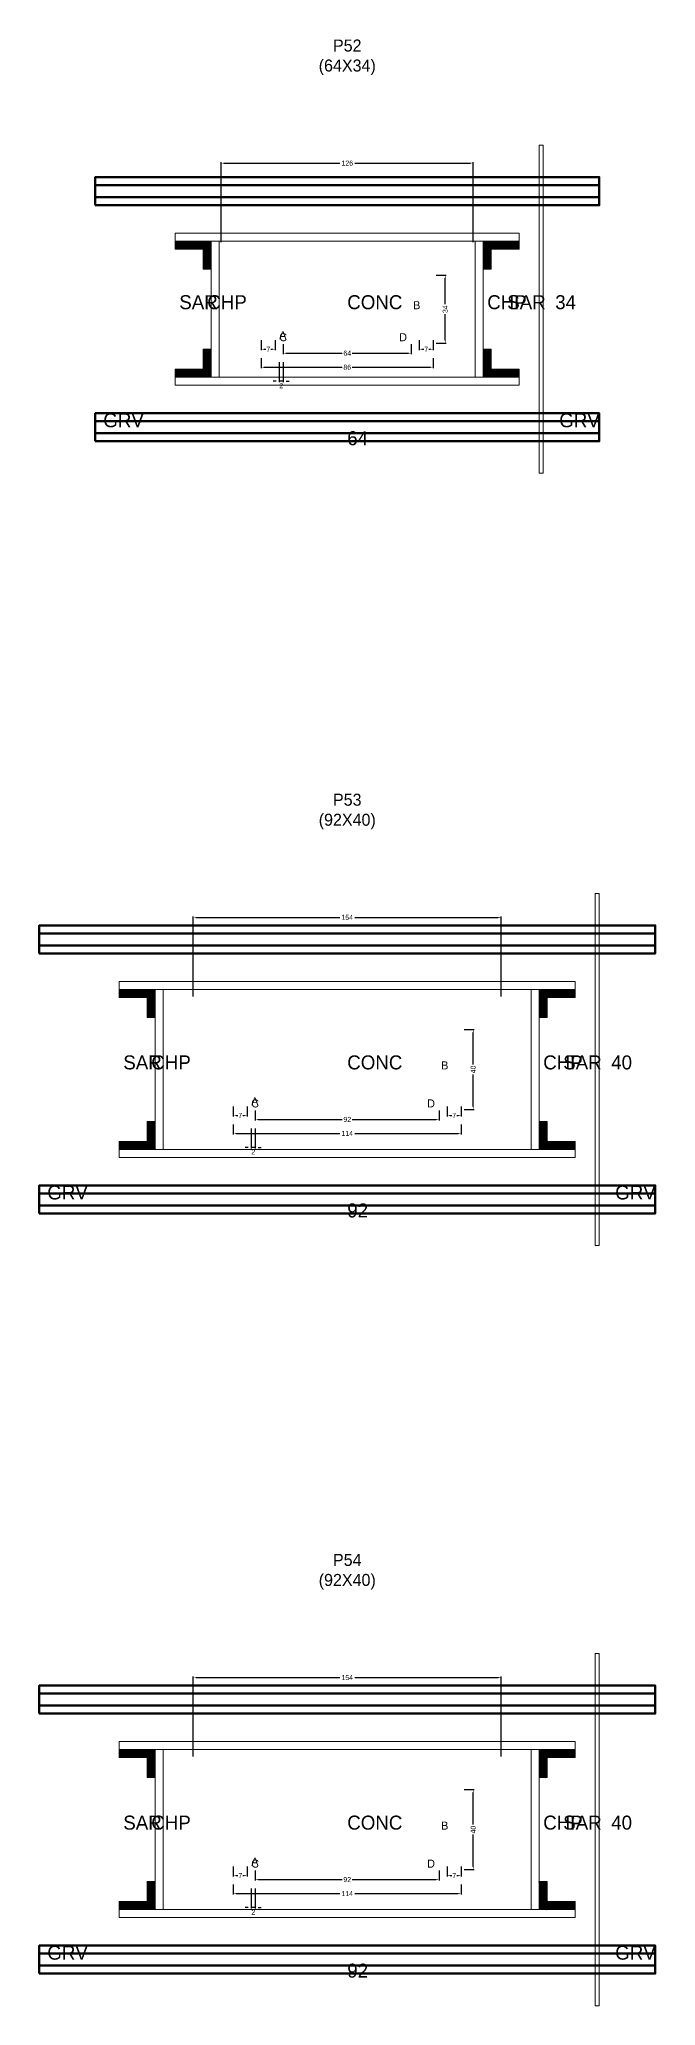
# Model space of a CAD drawing. Header units: centimetres. Extents: x -8500 to 4093, y -4566 to 295.
# Drawn here: x -154 to 154, y -4128 to -3145 of the extents above; entities that cross this region are included whole.
import ezdxf

# ---------------------------------------------------------------- set-up
doc = ezdxf.new("R2010")
doc.units = ezdxf.units.CM
for name, color, linetype in [('COTA', 241, 'Continuous'), ('GRAVATA', 224, 'Continuous'), ('Hachura', 251, 'Continuous'), ('NOMENCLATURA', 7, 'Continuous'), ('SARRAFO', 251, 'Continuous'), ('Texto Seção', 7, 'Continuous')]:
    doc.layers.add(name, color=color, linetype=linetype)
doc.dimstyles.new('cotax2', dxfattribs={"dimtxt": 2.5, "dimasz": 1.5, "dimexe": 0.5, "dimexo": 0.5, "dimgap": 0.5, "dimtad": 1, "dimcen": 2.5, "dimazin": 3, "dimtfac": 1, "dimtmove": 0, "dimatfit": 3})

# ---------------------------------------------------------------- blocks, each defined once
blk = doc.blocks.new('_CLOSEDFILLED')
at = {"color": 0, "linetype": 'BYBLOCK'}
blk.add_solid([(-1, 0.16), (0, 0), (-1, -0.16)], dxfattribs=at)
blk = doc.blocks.new('*D248')
for p, q in [((-43, -3304.5), (-43, -3309.5)), ((-41.5, -3309), (-2.5, -3309)), ((2.5, -3309), (41.5, -3309)), ((43, -3304.5), (43, -3309.5))]:
    blk.add_line(p, q)
at = {"layer": 'Defpoints'}
for p in [(-43, -3304), (-43, -3309), (43, -3304)]:
    blk.add_point(p, dxfattribs=at)
at = {"layer": 'COTA', "xscale": 1.5, "yscale": 1.5, "rotation": 180}
blk.add_blockref('_CLOSEDFILLED', (-43, -3309), dxfattribs=at)
at = {"layer": 'COTA', "xscale": 1.5, "yscale": 1.5}
blk.add_blockref('_CLOSEDFILLED', (43, -3309), dxfattribs=at)
at = {"layer": 'COTA', "insert": (0, -3309), "char_height": 2.5, "attachment_point": 5}
blk.add_mtext('86', dxfattribs=at)
blk = doc.blocks.new('*D249')
for p, q in [((-32, -3297.5), (-32, -3302.5)), ((-30.5, -3302), (-2.5, -3302)), ((2.5, -3302), (30.5, -3302)), ((32, -3297.5), (32, -3302.5))]:
    blk.add_line(p, q)
at = {"layer": 'Defpoints'}
for p in [(-32, -3297), (-32, -3302), (32, -3297)]:
    blk.add_point(p, dxfattribs=at)
at = {"layer": 'COTA', "xscale": 1.5, "yscale": 1.5, "rotation": 180}
blk.add_blockref('_CLOSEDFILLED', (-32, -3302), dxfattribs=at)
at = {"layer": 'COTA', "xscale": 1.5, "yscale": 1.5}
blk.add_blockref('_CLOSEDFILLED', (32, -3302), dxfattribs=at)
at = {"layer": 'COTA', "insert": (0, -3302), "char_height": 2.5, "attachment_point": 5}
blk.add_mtext('64', dxfattribs=at)
blk = doc.blocks.new('*D250')
for p, q in [((44.5, -3263), (49.5, -3263)), ((49, -3277.5), (49, -3264.5)), ((49, -3295.5), (49, -3282.5)), ((44.5, -3297), (49.5, -3297))]:
    blk.add_line(p, q)
at = {"layer": 'Defpoints'}
for p in [(44, -3263), (44, -3297), (49, -3297)]:
    blk.add_point(p, dxfattribs=at)
at = {"layer": 'COTA', "xscale": 1.5, "yscale": 1.5}
for p, rotation in [((49, -3263), 90), ((49, -3297), 270)]:
    blk.add_blockref('_CLOSEDFILLED', p, dxfattribs=dict(at, rotation=rotation))
at = {"layer": 'COTA', "insert": (49, -3280), "char_height": 2.5, "attachment_point": 5, "rotation": 90}
blk.add_mtext('34', dxfattribs=at)
blk = doc.blocks.new('*D251')
for p, q in [((-43, -3295.5), (-43, -3300.5)), ((-41.5, -3300), (-40.75, -3300)), ((-38.25, -3300), (-37.5, -3300)), ((-36, -3295.5), (-36, -3300.5))]:
    blk.add_line(p, q)
at = {"layer": 'Defpoints'}
for p in [(-43, -3295), (-43, -3300), (-36, -3295)]:
    blk.add_point(p, dxfattribs=at)
at = {"layer": 'COTA', "xscale": 1.5, "yscale": 1.5, "rotation": 180}
blk.add_blockref('_CLOSEDFILLED', (-43, -3300), dxfattribs=at)
at = {"layer": 'COTA', "xscale": 1.5, "yscale": 1.5}
blk.add_blockref('_CLOSEDFILLED', (-36, -3300), dxfattribs=at)
at = {"layer": 'COTA', "insert": (-39.5, -3300), "char_height": 2.5, "attachment_point": 5}
blk.add_mtext('7', dxfattribs=at)
blk = doc.blocks.new('*D252')
for p, q in [((36, -3295.5), (36, -3300.5)), ((37.5, -3300), (38.25, -3300)), ((40.75, -3300), (41.5, -3300)), ((43, -3295.5), (43, -3300.5))]:
    blk.add_line(p, q)
at = {"layer": 'Defpoints'}
for p in [(36, -3295), (36, -3300), (43, -3295)]:
    blk.add_point(p, dxfattribs=at)
at = {"layer": 'COTA', "xscale": 1.5, "yscale": 1.5, "rotation": 180}
blk.add_blockref('_CLOSEDFILLED', (36, -3300), dxfattribs=at)
at = {"layer": 'COTA', "xscale": 1.5, "yscale": 1.5}
blk.add_blockref('_CLOSEDFILLED', (43, -3300), dxfattribs=at)
at = {"layer": 'COTA', "insert": (39.5, -3300), "char_height": 2.5, "attachment_point": 5}
blk.add_mtext('7', dxfattribs=at)
blk = doc.blocks.new('*D253')
for p, q in [((-63, -3246.5), (-63, -3206.5)), ((-61.5, -3207), (-3.75, -3207)), ((3.75, -3207), (61.5, -3207)), ((63, -3246.5), (63, -3206.5))]:
    blk.add_line(p, q)
at = {"layer": 'Defpoints'}
for p in [(-63, -3207), (-63, -3247), (63, -3247)]:
    blk.add_point(p, dxfattribs=at)
at = {"layer": 'COTA', "xscale": 1.5, "yscale": 1.5, "rotation": 180}
blk.add_blockref('_CLOSEDFILLED', (-63, -3207), dxfattribs=at)
at = {"layer": 'COTA', "xscale": 1.5, "yscale": 1.5}
blk.add_blockref('_CLOSEDFILLED', (63, -3207), dxfattribs=at)
at = {"layer": 'COTA', "insert": (0, -3207), "char_height": 2.5, "attachment_point": 5}
blk.add_mtext('126', dxfattribs=at)
blk = doc.blocks.new('*D274')
for p, q in [((-57, -3687.5), (-57, -3692.5)), ((-55.5, -3692), (-3.75, -3692)), ((3.75, -3692), (55.5, -3692)), ((57, -3687.5), (57, -3692.5))]:
    blk.add_line(p, q)
at = {"layer": 'Defpoints'}
for p in [(-57, -3687), (-57, -3692), (57, -3687)]:
    blk.add_point(p, dxfattribs=at)
at = {"layer": 'COTA', "xscale": 1.5, "yscale": 1.5, "rotation": 180}
blk.add_blockref('_CLOSEDFILLED', (-57, -3692), dxfattribs=at)
at = {"layer": 'COTA', "xscale": 1.5, "yscale": 1.5}
blk.add_blockref('_CLOSEDFILLED', (57, -3692), dxfattribs=at)
at = {"layer": 'COTA', "insert": (0, -3692), "char_height": 2.5, "attachment_point": 5}
blk.add_mtext('114', dxfattribs=at)
blk = doc.blocks.new('*D275')
for p, q in [((-46, -3680.5), (-46, -3685.5)), ((-44.5, -3685), (-2.5, -3685)), ((2.5, -3685), (44.5, -3685)), ((46, -3680.5), (46, -3685.5))]:
    blk.add_line(p, q)
at = {"layer": 'Defpoints'}
for p in [(-46, -3680), (-46, -3685), (46, -3680)]:
    blk.add_point(p, dxfattribs=at)
at = {"layer": 'COTA', "xscale": 1.5, "yscale": 1.5, "rotation": 180}
blk.add_blockref('_CLOSEDFILLED', (-46, -3685), dxfattribs=at)
at = {"layer": 'COTA', "xscale": 1.5, "yscale": 1.5}
blk.add_blockref('_CLOSEDFILLED', (46, -3685), dxfattribs=at)
at = {"layer": 'COTA', "insert": (0, -3685), "char_height": 2.5, "attachment_point": 5}
blk.add_mtext('92', dxfattribs=at)
blk = doc.blocks.new('*D276')
for p, q in [((58.5, -3640), (63.5, -3640)), ((63, -3657.5), (63, -3641.5)), ((63, -3678.5), (63, -3662.5)), ((58.5, -3680), (63.5, -3680))]:
    blk.add_line(p, q)
at = {"layer": 'Defpoints'}
for p in [(58, -3640), (58, -3680), (63, -3680)]:
    blk.add_point(p, dxfattribs=at)
at = {"layer": 'COTA', "xscale": 1.5, "yscale": 1.5}
for p, rotation in [((63, -3640), 90), ((63, -3680), 270)]:
    blk.add_blockref('_CLOSEDFILLED', p, dxfattribs=dict(at, rotation=rotation))
at = {"layer": 'COTA', "insert": (63, -3660), "char_height": 2.5, "attachment_point": 5, "rotation": 90}
blk.add_mtext('40', dxfattribs=at)
blk = doc.blocks.new('*D277')
for p, q in [((-57, -3678.5), (-57, -3683.5)), ((-55.5, -3683), (-54.75, -3683)), ((-52.25, -3683), (-51.5, -3683)), ((-50, -3678.5), (-50, -3683.5))]:
    blk.add_line(p, q)
at = {"layer": 'Defpoints'}
for p in [(-57, -3678), (-57, -3683), (-50, -3678)]:
    blk.add_point(p, dxfattribs=at)
at = {"layer": 'COTA', "xscale": 1.5, "yscale": 1.5, "rotation": 180}
blk.add_blockref('_CLOSEDFILLED', (-57, -3683), dxfattribs=at)
at = {"layer": 'COTA', "xscale": 1.5, "yscale": 1.5}
blk.add_blockref('_CLOSEDFILLED', (-50, -3683), dxfattribs=at)
at = {"layer": 'COTA', "insert": (-53.5, -3683), "char_height": 2.5, "attachment_point": 5}
blk.add_mtext('7', dxfattribs=at)
blk = doc.blocks.new('*D278')
for p, q in [((50, -3678.5), (50, -3683.5)), ((51.5, -3683), (52.25, -3683)), ((54.75, -3683), (55.5, -3683)), ((57, -3678.5), (57, -3683.5))]:
    blk.add_line(p, q)
at = {"layer": 'Defpoints'}
for p in [(50, -3678), (50, -3683), (57, -3678)]:
    blk.add_point(p, dxfattribs=at)
at = {"layer": 'COTA', "xscale": 1.5, "yscale": 1.5, "rotation": 180}
blk.add_blockref('_CLOSEDFILLED', (50, -3683), dxfattribs=at)
at = {"layer": 'COTA', "xscale": 1.5, "yscale": 1.5}
blk.add_blockref('_CLOSEDFILLED', (57, -3683), dxfattribs=at)
at = {"layer": 'COTA', "insert": (53.5, -3683), "char_height": 2.5, "attachment_point": 5}
blk.add_mtext('7', dxfattribs=at)
blk = doc.blocks.new('*D279')
for p, q in [((-77, -3623.5), (-77, -3583.5)), ((-75.5, -3584), (-3.75, -3584)), ((3.75, -3584), (75.5, -3584)), ((77, -3623.5), (77, -3583.5))]:
    blk.add_line(p, q)
at = {"layer": 'Defpoints'}
for p in [(-77, -3584), (-77, -3624), (77, -3624)]:
    blk.add_point(p, dxfattribs=at)
at = {"layer": 'COTA', "xscale": 1.5, "yscale": 1.5, "rotation": 180}
blk.add_blockref('_CLOSEDFILLED', (-77, -3584), dxfattribs=at)
at = {"layer": 'COTA', "xscale": 1.5, "yscale": 1.5}
blk.add_blockref('_CLOSEDFILLED', (77, -3584), dxfattribs=at)
at = {"layer": 'COTA', "insert": (0, -3584), "char_height": 2.5, "attachment_point": 5}
blk.add_mtext('154', dxfattribs=at)
blk = doc.blocks.new('*D300')
for p, q in [((-57, -4067.5), (-57, -4072.5)), ((57, -4067.5), (57, -4072.5)), ((-55.5, -4072), (-3.75, -4072)), ((3.75, -4072), (55.5, -4072))]:
    blk.add_line(p, q)
at = {"layer": 'Defpoints'}
for p in [(-57, -4067), (57, -4067), (-57, -4072)]:
    blk.add_point(p, dxfattribs=at)
at = {"layer": 'COTA', "xscale": 1.5, "yscale": 1.5, "rotation": 180}
blk.add_blockref('_CLOSEDFILLED', (-57, -4072), dxfattribs=at)
at = {"layer": 'COTA', "xscale": 1.5, "yscale": 1.5}
blk.add_blockref('_CLOSEDFILLED', (57, -4072), dxfattribs=at)
at = {"layer": 'COTA', "insert": (0, -4072), "char_height": 2.5, "attachment_point": 5}
blk.add_mtext('114', dxfattribs=at)
blk = doc.blocks.new('*D301')
for p, q in [((-46, -4060.5), (-46, -4065.5)), ((-44.5, -4065), (-2.5, -4065)), ((2.5, -4065), (44.5, -4065)), ((46, -4060.5), (46, -4065.5))]:
    blk.add_line(p, q)
at = {"layer": 'Defpoints'}
for p in [(-46, -4060), (-46, -4065), (46, -4060)]:
    blk.add_point(p, dxfattribs=at)
at = {"layer": 'COTA', "xscale": 1.5, "yscale": 1.5, "rotation": 180}
blk.add_blockref('_CLOSEDFILLED', (-46, -4065), dxfattribs=at)
at = {"layer": 'COTA', "xscale": 1.5, "yscale": 1.5}
blk.add_blockref('_CLOSEDFILLED', (46, -4065), dxfattribs=at)
at = {"layer": 'COTA', "insert": (0, -4065), "char_height": 2.5, "attachment_point": 5}
blk.add_mtext('92', dxfattribs=at)
blk = doc.blocks.new('*D302')
for p, q in [((58.5, -4020), (63.5, -4020)), ((63, -4037.5), (63, -4021.5)), ((63, -4058.5), (63, -4042.5)), ((58.5, -4060), (63.5, -4060))]:
    blk.add_line(p, q)
at = {"layer": 'Defpoints'}
for p in [(58, -4020), (58, -4060), (63, -4060)]:
    blk.add_point(p, dxfattribs=at)
at = {"layer": 'COTA', "xscale": 1.5, "yscale": 1.5}
for p, rotation in [((63, -4020), 90), ((63, -4060), 270)]:
    blk.add_blockref('_CLOSEDFILLED', p, dxfattribs=dict(at, rotation=rotation))
at = {"layer": 'COTA', "insert": (63, -4040), "char_height": 2.5, "attachment_point": 5, "rotation": 90}
blk.add_mtext('40', dxfattribs=at)
blk = doc.blocks.new('*D303')
for p, q in [((-57, -4058.5), (-57, -4063.5)), ((-50, -4058.5), (-50, -4063.5)), ((-55.5, -4063), (-54.75, -4063)), ((-52.25, -4063), (-51.5, -4063))]:
    blk.add_line(p, q)
at = {"layer": 'Defpoints'}
for p in [(-57, -4058), (-50, -4058), (-57, -4063)]:
    blk.add_point(p, dxfattribs=at)
at = {"layer": 'COTA', "xscale": 1.5, "yscale": 1.5, "rotation": 180}
blk.add_blockref('_CLOSEDFILLED', (-57, -4063), dxfattribs=at)
at = {"layer": 'COTA', "xscale": 1.5, "yscale": 1.5}
blk.add_blockref('_CLOSEDFILLED', (-50, -4063), dxfattribs=at)
at = {"layer": 'COTA', "insert": (-53.5, -4063), "char_height": 2.5, "attachment_point": 5}
blk.add_mtext('7', dxfattribs=at)
blk = doc.blocks.new('*D304')
for p, q in [((50, -4058.5), (50, -4063.5)), ((57, -4058.5), (57, -4063.5)), ((51.5, -4063), (52.25, -4063)), ((54.75, -4063), (55.5, -4063))]:
    blk.add_line(p, q)
at = {"layer": 'Defpoints'}
for p in [(50, -4058), (57, -4058), (50, -4063)]:
    blk.add_point(p, dxfattribs=at)
at = {"layer": 'COTA', "xscale": 1.5, "yscale": 1.5, "rotation": 180}
blk.add_blockref('_CLOSEDFILLED', (50, -4063), dxfattribs=at)
at = {"layer": 'COTA', "xscale": 1.5, "yscale": 1.5}
blk.add_blockref('_CLOSEDFILLED', (57, -4063), dxfattribs=at)
at = {"layer": 'COTA', "insert": (53.5, -4063), "char_height": 2.5, "attachment_point": 5}
blk.add_mtext('7', dxfattribs=at)
blk = doc.blocks.new('*D305')
for p, q in [((-77, -4003.5), (-77, -3963.5)), ((-75.5, -3964), (-3.75, -3964)), ((3.75, -3964), (75.5, -3964)), ((77, -4003.5), (77, -3963.5))]:
    blk.add_line(p, q)
at = {"layer": 'Defpoints'}
for p in [(-77, -3964), (-77, -4004), (77, -4004)]:
    blk.add_point(p, dxfattribs=at)
at = {"layer": 'COTA', "xscale": 1.5, "yscale": 1.5, "rotation": 180}
blk.add_blockref('_CLOSEDFILLED', (-77, -3964), dxfattribs=at)
at = {"layer": 'COTA', "xscale": 1.5, "yscale": 1.5}
blk.add_blockref('_CLOSEDFILLED', (77, -3964), dxfattribs=at)
at = {"layer": 'COTA', "insert": (0, -3964), "char_height": 2.5, "attachment_point": 5}
blk.add_mtext('154', dxfattribs=at)

msp = doc.modelspace()

# ---------------------------------------------------------------- hatches: boundary and pattern name
at = {"layer": 'SARRAFO'}
h = msp.add_hatch(dxfattribs=at)
h.set_pattern_fill('SOLID', scale=2)
h.paths.add_polyline_path([(-86, -3250), (-72, -3250), (-72, -3246), (-86, -3246)])
h = msp.add_hatch(dxfattribs=at)
h.set_pattern_fill('SOLID', scale=2)
h.paths.add_polyline_path([(-72, -3260), (-68, -3260), (-68, -3246), (-72, -3246)])
h = msp.add_hatch(dxfattribs=at)
h.set_pattern_fill('SOLID', scale=2)
h.paths.add_polyline_path([(68, -3260), (72, -3260), (72, -3246), (68, -3246)])
h = msp.add_hatch(dxfattribs=at)
h.set_pattern_fill('SOLID', scale=2)
h.paths.add_polyline_path([(72, -3250), (86, -3250), (86, -3246), (72, -3246)])
h = msp.add_hatch(dxfattribs=at)
h.set_pattern_fill('SOLID', scale=2)
h.paths.add_polyline_path([(-72, -3314), (-68, -3314), (-68, -3300), (-72, -3300)])
h = msp.add_hatch(dxfattribs=at)
h.set_pattern_fill('SOLID', scale=2)
h.paths.add_polyline_path([(68, -3314), (72, -3314), (72, -3300), (68, -3300)])
h = msp.add_hatch(dxfattribs=at)
h.set_pattern_fill('SOLID', scale=2)
h.paths.add_polyline_path([(-86, -3314), (-72, -3314), (-72, -3310), (-86, -3310)])
h = msp.add_hatch(dxfattribs=at)
h.set_pattern_fill('SOLID', scale=2)
h.paths.add_polyline_path([(72, -3314), (86, -3314), (86, -3310), (72, -3310)])
h = msp.add_hatch(dxfattribs=at)
h.set_pattern_fill('SOLID', scale=2)
h.paths.add_polyline_path([(-114, -3624), (-100, -3624), (-100, -3620), (-114, -3620)])
h = msp.add_hatch(dxfattribs=at)
h.set_pattern_fill('SOLID', scale=2)
h.paths.add_polyline_path([(-100, -3634), (-96, -3634), (-96, -3620), (-100, -3620)])
h = msp.add_hatch(dxfattribs=at)
h.set_pattern_fill('SOLID', scale=2)
h.paths.add_polyline_path([(96, -3634), (100, -3634), (100, -3620), (96, -3620)])
h = msp.add_hatch(dxfattribs=at)
h.set_pattern_fill('SOLID', scale=2)
h.paths.add_polyline_path([(100, -3624), (114, -3624), (114, -3620), (100, -3620)])
h = msp.add_hatch(dxfattribs=at)
h.set_pattern_fill('SOLID', scale=2)
h.paths.add_polyline_path([(-100, -3700), (-96, -3700), (-96, -3686), (-100, -3686)])
h = msp.add_hatch(dxfattribs=at)
h.set_pattern_fill('SOLID', scale=2)
h.paths.add_polyline_path([(96, -3700), (100, -3700), (100, -3686), (96, -3686)])
h = msp.add_hatch(dxfattribs=at)
h.set_pattern_fill('SOLID', scale=2)
h.paths.add_polyline_path([(-114, -3700), (-100, -3700), (-100, -3696), (-114, -3696)])
h = msp.add_hatch(dxfattribs=at)
h.set_pattern_fill('SOLID', scale=2)
h.paths.add_polyline_path([(100, -3700), (114, -3700), (114, -3696), (100, -3696)])
h = msp.add_hatch(dxfattribs=at)
h.set_pattern_fill('SOLID', scale=2)
h.paths.add_polyline_path([(-114, -4004), (-100, -4004), (-100, -4000), (-114, -4000)])
h = msp.add_hatch(dxfattribs=at)
h.set_pattern_fill('SOLID', scale=2)
h.paths.add_polyline_path([(-100, -4014), (-96, -4014), (-96, -4000), (-100, -4000)])
h = msp.add_hatch(dxfattribs=at)
h.set_pattern_fill('SOLID', scale=2)
h.paths.add_polyline_path([(96, -4014), (100, -4014), (100, -4000), (96, -4000)])
h = msp.add_hatch(dxfattribs=at)
h.set_pattern_fill('SOLID', scale=2)
h.paths.add_polyline_path([(100, -4004), (114, -4004), (114, -4000), (100, -4000)])
h = msp.add_hatch(dxfattribs=at)
h.set_pattern_fill('SOLID', scale=2)
h.paths.add_polyline_path([(-100, -4080), (-96, -4080), (-96, -4066), (-100, -4066)])
h = msp.add_hatch(dxfattribs=at)
h.set_pattern_fill('SOLID', scale=2)
h.paths.add_polyline_path([(96, -4080), (100, -4080), (100, -4066), (96, -4066)])
h = msp.add_hatch(dxfattribs=at)
h.set_pattern_fill('SOLID', scale=2)
h.paths.add_polyline_path([(-114, -4080), (-100, -4080), (-100, -4076), (-114, -4076)])
h = msp.add_hatch(dxfattribs=at)
h.set_pattern_fill('SOLID', scale=2)
h.paths.add_polyline_path([(100, -4080), (114, -4080), (114, -4076), (100, -4076)])

# ---------------------------------------------------------------- linework, layer by layer
at = {"layer": 'GRAVATA', "lineweight": 50}
for points in [[(-126, -3228), (126, -3228), (126, -3214), (-126, -3214)], [(-126, -3224), (126, -3224), (126, -3218), (-126, -3218)], [(-126, -3346), (126, -3346), (126, -3332), (-126, -3332)], [(-126, -3342), (126, -3342), (126, -3336), (-126, -3336)], [(-154, -3602), (154, -3602), (154, -3588), (-154, -3588)], [(-154, -3598), (154, -3598), (154, -3592), (-154, -3592)], [(-154, -3732), (154, -3732), (154, -3718), (-154, -3718)], [(-154, -3728), (154, -3728), (154, -3722), (-154, -3722)], [(-154, -3982), (154, -3982), (154, -3968), (-154, -3968)], [(-154, -3978), (154, -3978), (154, -3972), (-154, -3972)], [(-154, -4112), (154, -4112), (154, -4098), (-154, -4098)], [(-154, -4108), (154, -4108), (154, -4102), (-154, -4102)]]:
    msp.add_lwpolyline(points, close=True, dxfattribs=at)
at = {"layer": 'Hachura', "lineweight": 13}
for points in [[(96, -3362), (98, -3362), (98, -3198), (96, -3198)], [(124, -3748), (126, -3748), (126, -3572), (124, -3572)], [(124, -4128), (126, -4128), (126, -3952), (124, -3952)]]:
    msp.add_lwpolyline(points, close=True, dxfattribs=at)
at = {"layer": 'Hachura', "lineweight": 18}
for points in [[(-86, -3246), (86, -3246), (86, -3242), (-86, -3242)], [(-68, -3314), (-64, -3314), (-64, -3246), (-68, -3246)], [(64, -3314), (68, -3314), (68, -3246), (64, -3246)], [(-86, -3318), (86, -3318), (86, -3314), (-86, -3314)], [(-114, -3620), (114, -3620), (114, -3616), (-114, -3616)], [(-96, -3700), (-92, -3700), (-92, -3620), (-96, -3620)], [(92, -3700), (96, -3700), (96, -3620), (92, -3620)], [(-114, -3704), (114, -3704), (114, -3700), (-114, -3700)], [(-114, -4000), (114, -4000), (114, -3996), (-114, -3996)], [(-96, -4080), (-92, -4080), (-92, -4000), (-96, -4000)], [(92, -4080), (96, -4080), (96, -4000), (92, -4000)], [(-114, -4084), (114, -4084), (114, -4080), (-114, -4080)]]:
    msp.add_lwpolyline(points, close=True, dxfattribs=at)
at = {"layer": 'SARRAFO', "lineweight": 13}
for points in [[(-86, -3250), (-72, -3250), (-72, -3246), (-86, -3246)], [(-72, -3260), (-68, -3260), (-68, -3246), (-72, -3246)], [(68, -3260), (72, -3260), (72, -3246), (68, -3246)], [(72, -3250), (86, -3250), (86, -3246), (72, -3246)], [(-72, -3314), (-68, -3314), (-68, -3300), (-72, -3300)], [(68, -3314), (72, -3314), (72, -3300), (68, -3300)], [(-86, -3314), (-72, -3314), (-72, -3310), (-86, -3310)], [(72, -3314), (86, -3314), (86, -3310), (72, -3310)], [(-114, -3624), (-100, -3624), (-100, -3620), (-114, -3620)], [(-100, -3634), (-96, -3634), (-96, -3620), (-100, -3620)], [(96, -3634), (100, -3634), (100, -3620), (96, -3620)], [(100, -3624), (114, -3624), (114, -3620), (100, -3620)], [(-100, -3700), (-96, -3700), (-96, -3686), (-100, -3686)], [(96, -3700), (100, -3700), (100, -3686), (96, -3686)], [(-114, -3700), (-100, -3700), (-100, -3696), (-114, -3696)], [(100, -3700), (114, -3700), (114, -3696), (100, -3696)], [(-114, -4004), (-100, -4004), (-100, -4000), (-114, -4000)], [(-100, -4014), (-96, -4014), (-96, -4000), (-100, -4000)], [(96, -4014), (100, -4014), (100, -4000), (96, -4000)], [(100, -4004), (114, -4004), (114, -4000), (100, -4000)], [(-100, -4080), (-96, -4080), (-96, -4066), (-100, -4066)], [(96, -4080), (100, -4080), (100, -4066), (96, -4066)], [(-114, -4080), (-100, -4080), (-100, -4076), (-114, -4076)], [(100, -4080), (114, -4080), (114, -4076), (100, -4076)]]:
    msp.add_lwpolyline(points, close=True, dxfattribs=at)

# ---------------------------------------------------------------- texts
at = {"layer": 'NOMENCLATURA'}
for s, p in [('B', (33, -3280)), ('A', (-34, -3295)), ('C', (-34, -3296)), ('D', (26, -3296)), ('B', (47, -3660)), ('A', (-48, -3678)), ('C', (-48, -3679)), ('D', (40, -3679)), ('B', (47, -4040)), ('A', (-48, -4058)), ('C', (-48, -4059)), ('D', (40, -4059))]:
    msp.add_text(s, height=4, dxfattribs=at).set_placement(p)
at = {"layer": 'NOMENCLATURA', "char_height": 6, "attachment_point": 8}
for s, insert in [('P52\\P(64X34)', (0, -3163)), ('P53\\P(92X40)', (0, -3540)), ('P54\\P(92X40)', (0, -3920))]:
    msp.add_mtext(s, dxfattribs=dict(at, insert=insert))
at = {"layer": 'Texto Seção'}
for s, p in [('SAR', (-84, -3280)), ('CHP', (-70, -3280)), ('CONC', (0, -3280)), ('CHP', (70, -3280)), ('SAR', (80, -3280)), ('34', (104, -3280)), ('GRV', (-122, -3339)), ('GRV', (106, -3339)), ('64', (0, -3348)), ('SAR', (-112, -3660)), ('CHP', (-98, -3660)), ('CONC', (0, -3660)), ('CHP', (98, -3660)), ('SAR', (108, -3660)), ('40', (132, -3660)), ('GRV', (-150, -3725)), ('GRV', (134, -3725)), ('92', (0, -3734)), ('SAR', (-112, -4040)), ('CHP', (-98, -4040)), ('CONC', (0, -4040)), ('CHP', (98, -4040)), ('SAR', (108, -4040)), ('40', (132, -4040)), ('GRV', (-150, -4105)), ('GRV', (134, -4105)), ('92', (0, -4114))]:
    msp.add_text(s, height=7, dxfattribs=at).set_placement(p)

# ---------------------------------------------------------------- dimensions: what is measured, and where the dimension line sits
at = {"layer": 'COTA'}
for base, p1, p2, picture, middle in [((-63, -3207), (-63, -3247), (63, -3247), '*D253', (0, -3207)), ((-43, -3300), (-43, -3295), (-36, -3295), '*D251', (-39.5, -3300)), ((-32, -3302), (-32, -3297), (32, -3297), '*D249', (0, -3302)), ((36, -3300), (36, -3295), (43, -3295), '*D252', (39.5, -3300)), ((-43, -3309), (-43, -3304), (43, -3304), '*D248', (0, -3309)), ((-77, -3584), (-77, -3624), (77, -3624), '*D279', (0, -3584)), ((-57, -3683), (-57, -3678), (-50, -3678), '*D277', (-53.5, -3683)), ((-46, -3685), (-46, -3680), (46, -3680), '*D275', (0, -3685)), ((50, -3683), (50, -3678), (57, -3678), '*D278', (53.5, -3683)), ((-57, -3692), (-57, -3687), (57, -3687), '*D274', (0, -3692)), ((-77, -3964), (-77, -4004), (77, -4004), '*D305', (0, -3964)), ((-57, -4063), (-57, -4058), (-50, -4058), '*D303', (-53.5, -4063)), ((50, -4063), (50, -4058), (57, -4058), '*D304', (53.5, -4063)), ((-57, -4072), (-57, -4067), (57, -4067), '*D300', (0, -4072)), ((-46, -4065), (-46, -4060), (46, -4060), '*D301', (0, -4065))]:
    dim = msp.add_linear_dim(base=base, p1=p1, p2=p2, dimstyle='cotax2', dxfattribs=at)
    dim.commit()
    dim.dimension.update_dxf_attribs({"geometry": picture, "text_midpoint": middle})
for base, p1, p2, picture, middle in [((49, -3297), (44, -3297), (44, -3263), '*D250', (49, -3280)), ((63, -3680), (58, -3680), (58, -3640), '*D276', (63, -3660)), ((63, -4060), (58, -4060), (58, -4020), '*D302', (63, -4040))]:
    dim = msp.add_linear_dim(base=base, p1=p1, p2=p2, angle=90, dimstyle='cotax2', dxfattribs=at)
    dim.commit()
    dim.dimension.update_dxf_attribs({"geometry": picture, "text_midpoint": middle})
for base, p1, p2 in [((-32, -3316), (-32, -3306), (-34, -3306)), ((-46, -3699), (-46, -3689), (-48, -3689)), ((-46, -4079), (-46, -4069), (-48, -4069))]:
    msp.add_linear_dim(base=base, p1=p1, p2=p2, dimstyle='cotax2', dxfattribs=at).render()

doc.saveas('drawing.dxf')
